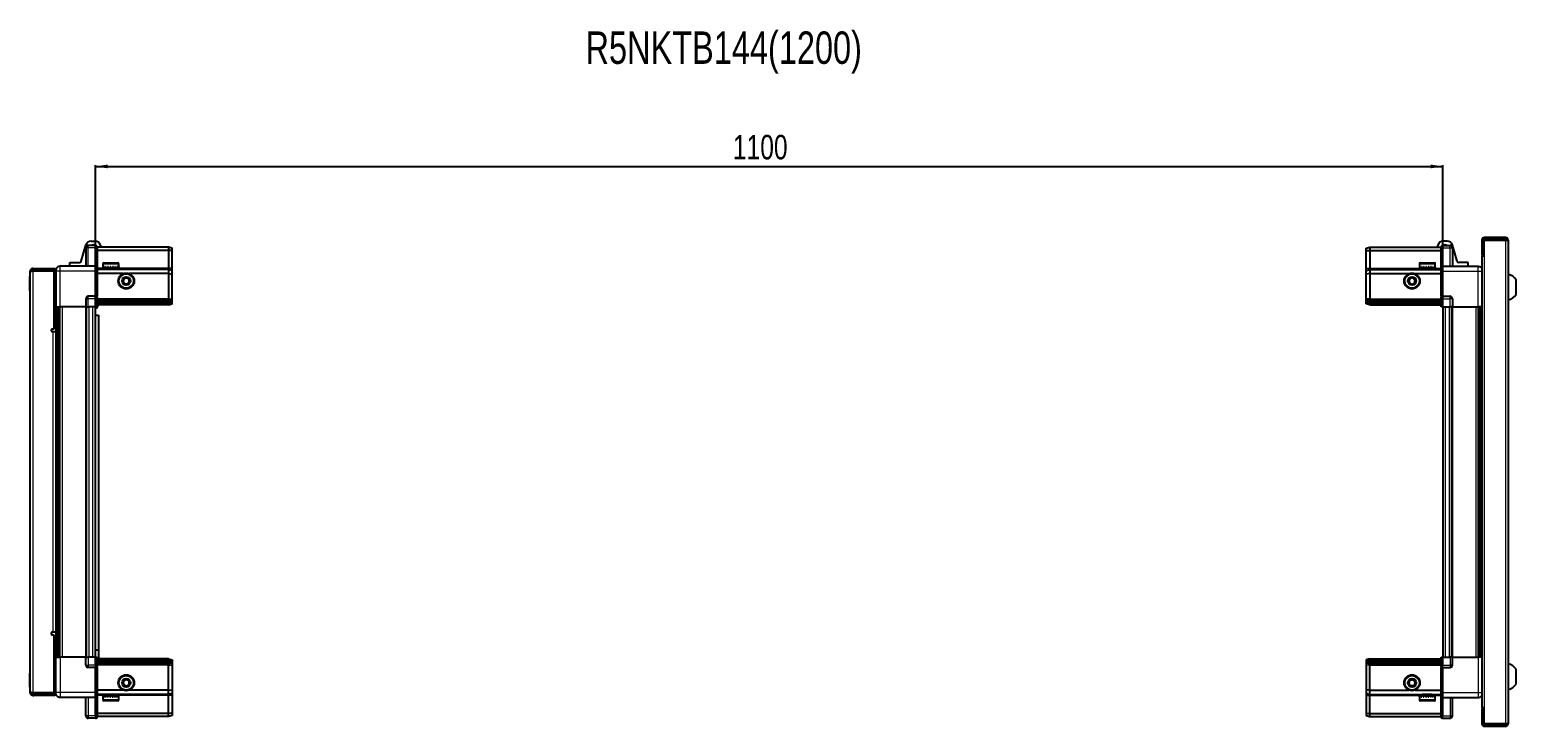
# Model space of a CAD drawing. Header units: millimetres. Extents: x 1214 to 5794, y -275 to 1832.
# Drawn here: x 3003 to 4216, y 1264 to 1832 of the extents above; entities that cross this region are included whole.
import ezdxf

# ---------------------------------------------------------------- set-up
doc = ezdxf.new("R2010")
doc.units = ezdxf.units.MM
doc.layers.add('FORMAT', color=7, linetype='Continuous')
doc.styles.add('SLDTEXTSTYLE0', font='TXT', dxfattribs={"width": 0.75})
doc.dimstyles.new('SLDDIMSTYLE0', dxfattribs={"dimtxt": 20, "dimasz": 10, "dimexe": 0, "dimexo": 0.0625, "dimgap": 5, "dimtad": 2, "dimdec": 1, "dimrnd": 1e-09, "dimzin": 12, "dimdsep": 46, "dimtxsty": 'SLDTEXTSTYLE0', "dimsah": 1, "dimcen": 0.09, "dimadec": 0, "dimazin": 3, "dimtfac": 1, "dimtofl": 0, "dimtmove": 0, "dimatfit": 3, "dimfxl": 0, "dimfrac": 2, "dimtolj": 1, "dimtzin": 12, "dimarcsym": 0})

# ---------------------------------------------------------------- blocks, each defined once
blk = doc.blocks.new('_D_5')
at = {"layer": 'FORMAT'}
for p, q in [((3056.5, 1606.3), (3056.5, 1721.8)), ((3056.5, 1720.8), (4156.5, 1720.8)), ((4156.5, 1606.3), (4156.5, 1721.8))]:
    blk.add_line(p, q, dxfattribs=at)
for points in [[(3056.5, 1720.8), (3066.5, 1719.3), (3066.5, 1722.4)], [(4156.5, 1720.8), (4146.5, 1722.4), (4146.5, 1719.3)]]:
    blk.add_solid(points, dxfattribs=at)
at = {"layer": 'FORMAT', "insert": (3576.9, 1746.6), "char_height": 20, "attachment_point": 1, "style": 'SLDTEXTSTYLE0'}
blk.add_mtext('1100', dxfattribs=at)

msp = doc.modelspace()

# ---------------------------------------------------------------- linework, layer by layer
at = {"color": 7, "linetype": 'Continuous', "lineweight": 25}
for p, q in [((4207.71, 1662.83), (4190.41, 1662.83)), ((4207.71, 1661.33), (4207.71, 1662.83)), ((3044.83, 1643.42), (3048.6, 1656.57)), ((3048.61, 1654.33), (3048.61, 1639.33)), ((3056.61, 1656.33), (3050.61, 1656.33)), ((3052.93, 1659.83), (3056.15, 1659.83)), ((3056.61, 1656.33), (3056.95, 1656.33)), ((3056.61, 1656.33), (3056.61, 1654.33)), ((3056.61, 1639.53), (3056.61, 1654.33)), ((3056.61, 1639.53), (3056.61, 1654.33)), ((3057.81, 1655.83), (3056.95, 1656.33)), ((3057.81, 1654.33), (3057.81, 1655.83)), ((3116.11, 1654.83), (3057.81, 1654.83)), ((3057.81, 1654.33), (3057.81, 1639.53)), ((3116.11, 1652.33), (3057.81, 1652.33)), ((3060.48, 1656.57), (3060.98, 1654.83)), ((3116.11, 1654.83), (3116.11, 1652.33)), ((3119.11, 1654.03), (3116.11, 1654.83)), ((3116.11, 1652.33), (3116.11, 1637.83)), ((3119.11, 1652.17), (3116.11, 1652.33)), ((3119.11, 1652.17), (3119.11, 1654.03)), ((3119.11, 1637.83), (3119.11, 1652.17)), ((4093.81, 1654.03), (4096.81, 1654.83)), ((4093.81, 1652.17), (4093.81, 1654.03)), ((4093.81, 1652.17), (4096.81, 1652.33)), ((4093.81, 1637.83), (4093.81, 1652.17)), ((4096.81, 1654.83), (4096.81, 1652.33)), ((4096.81, 1654.83), (4155.11, 1654.83)), ((4096.81, 1652.33), (4096.81, 1637.83)), ((4096.81, 1652.33), (4155.11, 1652.33)), ((4152.44, 1656.57), (4151.95, 1654.83)), ((4155.98, 1656.33), (4155.11, 1655.83)), ((4155.11, 1655.83), (4155.11, 1654.33)), ((4155.11, 1639.53), (4155.11, 1654.33)), ((4156.31, 1656.33), (4155.98, 1656.33)), ((4156.31, 1654.33), (4156.31, 1656.33)), ((4156.31, 1656.33), (4162.31, 1656.33)), ((4156.31, 1654.33), (4156.31, 1639.53)), ((4160, 1659.83), (4156.77, 1659.83)), ((4164.31, 1654.33), (4164.31, 1639.33)), ((4168.09, 1643.42), (4164.32, 1656.57)), ((4188.31, 1660.73), (4188.31, 1648.33)), ((4189.81, 1660.73), (4189.81, 1648.33)), ((4190.31, 1647.83), (4190.31, 1660.73)), ((4190.31, 1660.73), (4207.71, 1660.73)), ((4207.71, 1661.33), (4190.41, 1661.33)), ((4207.71, 1660.73), (4209.81, 1660.73)), ((4209.81, 1660.73), (4209.81, 1265.93)), ((3056.61, 1639.33), (3027.61, 1639.33)), ((3035.66, 1639.33), (3035.66, 1642.33)), ((3035.66, 1642.33), (3043.39, 1642.33)), ((3056.61, 1639.33), (3056.61, 1639.53)), ((3056.61, 1639.33), (3057.81, 1639.33)), ((3056.61, 1635.33), (3056.61, 1639.33)), ((3057.81, 1639.53), (3057.81, 1639.33)), ((3057.81, 1639.33), (3057.81, 1635.33)), ((3062.61, 1641.23), (3062.61, 1638.83)), ((3062.61, 1638.83), (3062.61, 1638.33)), ((3062.94, 1638.83), (3062.75, 1638.83)), ((3062.75, 1638.83), (3062.75, 1638.33)), ((3062.94, 1638.83), (3062.94, 1638.33)), ((3063.41, 1642.03), (3070.58, 1642.03)), ((3063.86, 1638.83), (3063.46, 1638.83)), ((3063.46, 1638.83), (3063.46, 1638.33)), ((3063.86, 1638.83), (3063.86, 1638.33)), ((3065.31, 1638.83), (3064.73, 1638.83)), ((3064.73, 1638.83), (3064.73, 1638.33)), ((3065.31, 1638.83), (3065.31, 1638.33)), ((3067.12, 1638.83), (3066.43, 1638.83)), ((3066.43, 1638.83), (3066.43, 1638.33)), ((3067.12, 1638.83), (3067.12, 1638.33)), ((3069.13, 1638.83), (3068.39, 1638.83)), ((3068.39, 1638.83), (3068.39, 1638.33)), ((3068.63, 1638.83), (3068.63, 1638.33)), ((3069.12, 1638.83), (3069.12, 1638.33)), ((3069.13, 1638.83), (3069.13, 1638.33)), ((3071.14, 1638.83), (3070.43, 1638.83)), ((3070.43, 1638.83), (3070.43, 1638.33)), ((3070.48, 1638.83), (3070.48, 1638.33)), ((3070.58, 1642.03), (3074.81, 1642.03)), ((3071.14, 1638.83), (3071.14, 1638.33)), ((3072.95, 1638.83), (3072.33, 1638.83)), ((3072.33, 1638.83), (3072.33, 1638.33)), ((3072.95, 1638.83), (3072.95, 1638.33)), ((3074.38, 1638.83), (3073.92, 1638.83)), ((3073.92, 1638.83), (3073.92, 1638.33)), ((3074.38, 1638.83), (3074.38, 1638.33)), ((3075.3, 1638.83), (3075.03, 1638.83)), ((3075.03, 1638.83), (3075.03, 1638.33)), ((3075.3, 1638.83), (3075.3, 1638.33)), ((3075.61, 1638.83), (3075.57, 1638.83)), ((3075.57, 1638.83), (3075.57, 1638.33)), ((3075.61, 1638.83), (3075.61, 1641.23)), ((3075.61, 1638.83), (3075.61, 1638.33)), ((4137.31, 1641.23), (4137.31, 1638.33)), ((4137.47, 1638.83), (4137.35, 1638.83)), ((4137.35, 1638.83), (4137.35, 1638.33)), ((4137.47, 1638.83), (4137.47, 1638.33)), ((4138.22, 1638.83), (4137.88, 1638.83)), ((4137.88, 1638.83), (4137.88, 1638.33)), ((4138.11, 1642.03), (4149.51, 1642.03)), ((4138.22, 1638.83), (4138.22, 1638.33)), ((4139.52, 1638.83), (4138.99, 1638.83)), ((4138.99, 1638.83), (4138.99, 1638.33)), ((4139.52, 1638.83), (4139.52, 1638.33)), ((4141.23, 1638.83), (4140.57, 1638.83)), ((4140.57, 1638.83), (4140.57, 1638.33)), ((4141.23, 1638.83), (4141.23, 1638.33)), ((4143.2, 1638.83), (4142.47, 1638.83)), ((4142.47, 1638.83), (4142.47, 1638.33)), ((4142.91, 1638.83), (4142.91, 1638.33)), ((4143.2, 1638.83), (4143.2, 1638.33)), ((4145.23, 1638.83), (4144.5, 1638.83)), ((4144.5, 1638.83), (4144.5, 1638.33)), ((4144.77, 1638.83), (4144.77, 1638.33)), ((4145.23, 1638.83), (4145.23, 1638.33)), ((4147.12, 1638.83), (4146.47, 1638.83)), ((4146.47, 1638.83), (4146.47, 1638.33)), ((4147.12, 1638.83), (4147.12, 1638.33)), ((4148.69, 1638.83), (4148.17, 1638.83)), ((4148.17, 1638.83), (4148.17, 1638.33)), ((4148.69, 1638.83), (4148.69, 1638.33)), ((4149.78, 1638.83), (4149.45, 1638.83)), ((4149.45, 1638.83), (4149.45, 1638.33)), ((4149.78, 1638.83), (4149.78, 1638.33)), ((4150.28, 1638.83), (4150.17, 1638.83)), ((4150.17, 1638.83), (4150.17, 1638.33)), ((4150.28, 1638.83), (4150.28, 1638.33)), ((4150.31, 1638.33), (4150.31, 1641.23)), ((4155.11, 1639.33), (4155.11, 1639.53)), ((4156.31, 1639.33), (4155.11, 1639.33)), ((4155.11, 1635.33), (4155.11, 1639.33)), ((4156.31, 1639.53), (4156.31, 1639.33)), ((4156.31, 1639.33), (4156.31, 1635.33)), ((4156.31, 1639.33), (4185.31, 1639.33)), ((4177.26, 1642.33), (4169.53, 1642.33)), ((4177.26, 1639.33), (4177.26, 1642.33)), ((4188.21, 1647.83), (4188.21, 1278.83)), ((4188.21, 1647.83), (4190.31, 1647.83)), ((4188.31, 1648.33), (4189.81, 1648.33)), ((3003.11, 1630.96), (3002.81, 1630.96)), ((3002.81, 1619.39), (3002.81, 1630.96)), ((3004.61, 1635.48), (3003.11, 1635.48)), ((3003.11, 1634.98), (3003.11, 1635.48)), ((3003.11, 1291.68), (3003.11, 1634.98)), ((3005.21, 1636.08), (3005.21, 1637.58)), ((3005.21, 1637.58), (3006.11, 1637.58)), ((3005.21, 1636.08), (3006.11, 1636.08)), ((3005.21, 1635.58), (3022.61, 1635.58)), ((3006.11, 1636.08), (3006.11, 1637.58)), ((3006.11, 1637.58), (3022.61, 1637.58)), ((3006.11, 1636.08), (3022.61, 1636.08)), ((3022.61, 1636.08), (3022.61, 1637.58)), ((3024.11, 1635.58), (3022.61, 1635.58)), ((3022.61, 1635.58), (3022.61, 1588.08)), ((3024.11, 1635.33), (3024.11, 1606.33)), ((3056.61, 1615.03), (3056.61, 1635.33)), ((3116.11, 1636.83), (3057.81, 1636.83)), ((3057.81, 1635.33), (3057.81, 1615.03)), ((3079.11, 1633.33), (3057.81, 1633.33)), ((3062.61, 1638.33), (3062.75, 1638.33)), ((3062.75, 1638.33), (3062.94, 1638.33)), ((3062.94, 1638.33), (3063.46, 1638.33)), ((3063.46, 1638.33), (3063.86, 1638.33)), ((3063.86, 1638.33), (3064.73, 1638.33)), ((3064.71, 1638.33), (3064.71, 1638.23)), ((3064.71, 1638.23), (3073.51, 1638.23)), ((3064.73, 1638.33), (3065.31, 1638.33)), ((3065.11, 1637.83), (3065.8, 1637.35)), ((3065.11, 1637.83), (3070.14, 1637.83)), ((3065.8, 1637.35), (3065.11, 1636.86)), ((3065.11, 1636.86), (3065.11, 1636.83)), ((3065.11, 1636.86), (3070.14, 1636.86)), ((3065.31, 1638.33), (3066.43, 1638.33)), ((3065.8, 1637.35), (3069.96, 1637.35)), ((3066.43, 1638.33), (3067.12, 1638.33)), ((3067.12, 1638.33), (3068.39, 1638.33)), ((3068.39, 1638.33), (3068.63, 1638.33)), ((3069.12, 1638.33), (3069.13, 1638.33)), ((3069.13, 1638.33), (3070.43, 1638.33)), ((3069.96, 1637.35), (3072.42, 1637.35)), ((3070.14, 1637.83), (3073.11, 1637.83)), ((3070.14, 1636.86), (3073.11, 1636.86)), ((3070.48, 1638.33), (3071.14, 1638.33)), ((3071.14, 1638.33), (3072.33, 1638.33)), ((3072.33, 1638.33), (3072.95, 1638.33)), ((3072.42, 1637.35), (3073.11, 1637.83)), ((3073.11, 1636.86), (3072.42, 1637.35)), ((3072.95, 1638.33), (3073.92, 1638.33)), ((3073.11, 1636.83), (3073.11, 1636.86)), ((3073.51, 1638.23), (3073.51, 1638.33)), ((3073.92, 1638.33), (3074.38, 1638.33)), ((3074.38, 1638.33), (3075.03, 1638.33)), ((3075.03, 1638.33), (3075.3, 1638.33)), ((3075.3, 1638.33), (3075.57, 1638.33)), ((3075.57, 1638.33), (3075.61, 1638.33)), ((3116.11, 1633.33), (3084.11, 1633.33)), ((3116.11, 1637.83), (3116.11, 1636.83)), ((3116.11, 1636.83), (3116.11, 1633.33)), ((3119.11, 1636.03), (3116.11, 1636.83)), ((3116.11, 1633.33), (3116.11, 1612.83)), ((3116.11, 1633.33), (3119.11, 1633)), ((3119.11, 1636.03), (3119.11, 1637.83)), ((3119.11, 1633), (3119.11, 1636.03)), ((3119.11, 1612.83), (3119.11, 1633)), ((4093.81, 1636.03), (4093.81, 1637.83)), ((4093.81, 1636.03), (4096.81, 1636.83)), ((4093.81, 1633), (4093.81, 1636.03)), ((4096.81, 1633.33), (4093.81, 1633)), ((4093.81, 1612.83), (4093.81, 1633)), ((4096.81, 1637.83), (4096.81, 1636.83)), ((4096.81, 1636.83), (4096.81, 1633.33)), ((4096.81, 1636.83), (4155.11, 1636.83)), ((4096.81, 1633.33), (4096.81, 1612.83)), ((4096.81, 1633.33), (4128.81, 1633.33)), ((4133.81, 1633.33), (4155.11, 1633.33)), ((4137.31, 1638.33), (4137.35, 1638.33)), ((4137.35, 1638.33), (4137.47, 1638.33)), ((4137.47, 1638.33), (4137.88, 1638.33)), ((4137.88, 1638.33), (4138.22, 1638.33)), ((4138.22, 1638.33), (4138.99, 1638.33)), ((4138.99, 1638.33), (4139.52, 1638.33)), ((4139.41, 1638.33), (4139.41, 1638.23)), ((4139.41, 1638.23), (4148.21, 1638.23)), ((4139.52, 1638.33), (4140.57, 1638.33)), ((4139.81, 1637.83), (4140.5, 1637.35)), ((4139.81, 1637.83), (4147.81, 1637.83)), ((4140.5, 1637.35), (4139.81, 1636.86)), ((4139.81, 1636.86), (4139.81, 1636.83)), ((4139.81, 1636.86), (4147.81, 1636.86)), ((4140.5, 1637.35), (4147.12, 1637.35)), ((4140.57, 1638.33), (4141.23, 1638.33)), ((4141.23, 1638.33), (4142.47, 1638.33)), ((4142.47, 1638.33), (4142.91, 1638.33)), ((4143.2, 1638.33), (4144.5, 1638.33)), ((4144.77, 1638.33), (4145.23, 1638.33)), ((4145.23, 1638.33), (4146.47, 1638.33)), ((4146.47, 1638.33), (4147.12, 1638.33)), ((4147.12, 1638.33), (4148.17, 1638.33)), ((4147.12, 1637.35), (4147.81, 1637.83)), ((4147.81, 1636.86), (4147.12, 1637.35)), ((4147.81, 1636.83), (4147.81, 1636.86)), ((4148.17, 1638.33), (4148.69, 1638.33)), ((4148.21, 1638.23), (4148.21, 1638.33)), ((4148.69, 1638.33), (4149.45, 1638.33)), ((4149.45, 1638.33), (4149.78, 1638.33)), ((4149.78, 1638.33), (4150.17, 1638.33)), ((4150.17, 1638.33), (4150.28, 1638.33)), ((4150.28, 1638.33), (4150.31, 1638.33)), ((4155.11, 1615.03), (4155.11, 1635.33)), ((4156.31, 1635.33), (4156.31, 1615.03)), ((4216.41, 1616.33), (4216.41, 1628.33)), ((3002.81, 1619.39), (3003.11, 1619.39)), ((3056.61, 1614.83), (3050.61, 1614.83)), ((3056.61, 1614.83), (3056.61, 1615.03)), ((3056.61, 1614.83), (3056.61, 1612.83)), ((3056.61, 1614.83), (3057.81, 1614.83)), ((3057.81, 1615.03), (3057.81, 1614.83)), ((3057.81, 1614.15), (3057.81, 1614.83)), ((3057.81, 1614.15), (3057.81, 1606.33)), ((4155.11, 1614.83), (4155.11, 1615.03)), ((4156.31, 1614.83), (4155.11, 1614.83)), ((4155.11, 1614.83), (4155.11, 1614.15)), ((4155.11, 1606.33), (4155.11, 1614.15)), ((4156.31, 1615.03), (4156.31, 1614.83)), ((4156.31, 1612.83), (4156.31, 1614.83)), ((4156.31, 1612.83), (4156.31, 1614.83)), ((4156.31, 1614.83), (4162.31, 1614.83)), ((3022.61, 1609.08), (3024.11, 1609.08)), ((3024.11, 1606.33), (3022.61, 1606.33)), ((3024.76, 1320.33), (3024.76, 1606.33)), ((3026.55, 1606.33), (3026.55, 1320.33)), ((3026.59, 1606.33), (3026.59, 1320.33)), ((3048.61, 1606.33), (3027.61, 1606.33)), ((3048.61, 1612.83), (3048.61, 1606.33)), ((3048.61, 1606.33), (3050.61, 1606.33)), ((3049.26, 1320.33), (3049.26, 1606.33)), ((3056.61, 1606.33), (3050.61, 1606.33)), ((3056.46, 1320.33), (3056.46, 1606.33)), ((3056.61, 1606.33), (3056.61, 1612.83)), ((3056.61, 1606.33), (3056.61, 1612.83)), ((3056.61, 1606.33), (3056.95, 1606.33)), ((3056.61, 1606.33), (3056.61, 1606.33)), ((3056.95, 1606.33), (3056.95, 1612.83)), ((3057.81, 1606.33), (3056.95, 1606.33)), ((3056.95, 1606.33), (3056.95, 1606.33)), ((3116.11, 1611.83), (3057.81, 1611.83)), ((3116.11, 1610.83), (3057.81, 1610.83)), ((3116.11, 1609.33), (3057.81, 1609.33)), ((3116.11, 1607.83), (3057.81, 1607.83)), ((3116.11, 1612.83), (3116.11, 1611.83)), ((3116.11, 1611.83), (3116.11, 1610.83)), ((3116.11, 1611.83), (3119.11, 1611.03)), ((3116.11, 1610.83), (3116.11, 1609.33)), ((3116.11, 1610.83), (3119.11, 1610.29)), ((3116.11, 1609.33), (3119.11, 1609.78)), ((3116.11, 1609.33), (3116.11, 1607.83)), ((3116.11, 1607.83), (3119.11, 1608.63)), ((3119.11, 1611.03), (3119.11, 1612.83)), ((3119.11, 1610.29), (3119.11, 1611.03)), ((3119.11, 1609.78), (3119.11, 1610.29)), ((3119.11, 1608.63), (3119.11, 1609.78)), ((4093.81, 1611.03), (4093.81, 1612.83)), ((4096.81, 1611.83), (4093.81, 1611.03)), ((4093.81, 1610.29), (4093.81, 1611.03)), ((4096.81, 1610.83), (4093.81, 1610.29)), ((4093.81, 1609.78), (4093.81, 1610.29)), ((4096.81, 1609.33), (4093.81, 1609.78)), ((4093.81, 1608.63), (4093.81, 1609.78)), ((4096.81, 1607.83), (4093.81, 1608.63)), ((4096.81, 1612.83), (4096.81, 1611.83)), ((4096.81, 1611.83), (4096.81, 1610.83)), ((4096.81, 1611.83), (4155.11, 1611.83)), ((4096.81, 1610.83), (4096.81, 1609.33)), ((4096.81, 1610.83), (4155.11, 1610.83)), ((4096.81, 1609.33), (4155.11, 1609.33)), ((4096.81, 1609.33), (4096.81, 1607.83)), ((4096.81, 1607.83), (4155.11, 1607.83)), ((4155.98, 1606.33), (4155.11, 1606.33)), ((4155.98, 1612.83), (4155.98, 1606.33)), ((4156.31, 1606.33), (4155.98, 1606.33)), ((4156.31, 1612.83), (4156.31, 1606.33)), ((4156.31, 1606.33), (4162.31, 1606.33)), ((4156.46, 1606.33), (4156.46, 1320.33)), ((4164.31, 1606.33), (4162.31, 1606.33)), ((4163.66, 1606.33), (4163.66, 1320.33)), ((4164.31, 1612.83), (4164.31, 1606.33)), ((4164.31, 1606.33), (4185.31, 1606.33)), ((4186.33, 1320.33), (4186.33, 1606.33)), ((4186.37, 1320.33), (4186.37, 1606.33)), ((4188.16, 1606.33), (4188.16, 1320.33)), ((3056.46, 1599.33), (3058.96, 1599.33)), ((3058.96, 1599.33), (3058.96, 1325.83)), ((3022.61, 1588.08), (3021.26, 1588.08)), ((3021.26, 1586.08), (3022.01, 1586.08)), ((3022.01, 1586.08), (3024.11, 1586.08)), ((3024.11, 1586.08), (3024.11, 1340.58)), ((3022.01, 1340.58), (3021.26, 1340.58)), ((3021.26, 1338.58), (3022.61, 1338.58)), ((3024.11, 1340.58), (3022.01, 1340.58)), ((3022.61, 1338.58), (3022.61, 1291.08)), ((3058.96, 1325.83), (3056.46, 1325.83)), ((3058.96, 1325.83), (3058.96, 1318.83)), ((3024.11, 1320.33), (3022.61, 1320.33)), ((3024.11, 1317.58), (3022.61, 1317.58)), ((3024.11, 1291.33), (3024.11, 1320.33)), ((3048.61, 1320.33), (3027.61, 1320.33)), ((3048.61, 1313.83), (3048.61, 1320.33)), ((3048.61, 1320.33), (3050.61, 1320.33)), ((3056.61, 1320.33), (3050.61, 1320.33)), ((3056.61, 1311.83), (3050.61, 1311.83)), ((3056.61, 1313.83), (3056.61, 1320.33)), ((3056.61, 1320.33), (3056.95, 1320.33)), ((3056.61, 1313.83), (3056.61, 1311.83)), ((3056.61, 1313.83), (3056.61, 1311.83)), ((3056.61, 1311.83), (3057.81, 1311.83)), ((3056.61, 1311.63), (3056.61, 1311.83)), ((3056.61, 1291.33), (3056.61, 1311.63)), ((3056.95, 1313.83), (3056.95, 1320.33)), ((3056.95, 1320.33), (3057.81, 1320.33)), ((3057.81, 1320.33), (3057.81, 1312.51)), ((3116.11, 1318.83), (3057.81, 1318.83)), ((3116.11, 1317.33), (3057.81, 1317.33)), ((3116.11, 1315.83), (3057.81, 1315.83)), ((3116.11, 1314.83), (3057.81, 1314.83)), ((3057.81, 1311.83), (3057.81, 1312.51)), ((3057.81, 1311.83), (3057.81, 1311.63)), ((3057.81, 1311.63), (3057.81, 1291.33)), ((3116.11, 1317.33), (3116.11, 1318.83)), ((3116.11, 1318.83), (3119.11, 1318.03)), ((3116.11, 1315.83), (3116.11, 1317.33)), ((3116.11, 1317.33), (3119.11, 1316.87)), ((3116.11, 1315.83), (3119.11, 1316.37)), ((3116.11, 1314.83), (3116.11, 1315.83)), ((3116.11, 1314.83), (3119.11, 1315.63)), ((3116.11, 1313.83), (3116.11, 1314.83)), ((3116.11, 1293.33), (3116.11, 1313.83)), ((3119.11, 1318.03), (3119.11, 1316.87)), ((3119.11, 1316.87), (3119.11, 1316.37)), ((3119.11, 1316.37), (3119.11, 1315.63)), ((3119.11, 1315.63), (3119.11, 1313.83)), ((3119.11, 1313.83), (3119.11, 1293.66)), ((4096.81, 1318.83), (4093.81, 1318.03)), ((4093.81, 1318.03), (4093.81, 1316.87)), ((4096.81, 1317.33), (4093.81, 1316.87)), ((4093.81, 1316.87), (4093.81, 1316.37)), ((4096.81, 1315.83), (4093.81, 1316.37)), ((4093.81, 1316.37), (4093.81, 1315.63)), ((4096.81, 1314.83), (4093.81, 1315.63)), ((4093.81, 1315.63), (4093.81, 1313.83)), ((4093.81, 1313.83), (4093.81, 1293.66)), ((4096.81, 1317.33), (4096.81, 1318.83)), ((4096.81, 1318.83), (4155.11, 1318.83)), ((4096.81, 1317.33), (4155.11, 1317.33)), ((4096.81, 1315.83), (4096.81, 1317.33)), ((4096.81, 1315.83), (4155.11, 1315.83)), ((4096.81, 1314.83), (4096.81, 1315.83)), ((4096.81, 1314.83), (4155.11, 1314.83)), ((4096.81, 1313.83), (4096.81, 1314.83)), ((4096.81, 1293.33), (4096.81, 1313.83)), ((4155.11, 1312.51), (4155.11, 1320.33)), ((4155.11, 1320.33), (4155.98, 1320.33)), ((4155.11, 1312.51), (4155.11, 1311.83)), ((4156.31, 1311.83), (4155.11, 1311.83)), ((4155.11, 1311.63), (4155.11, 1311.83)), ((4155.11, 1291.33), (4155.11, 1311.63)), ((4155.98, 1320.33), (4155.98, 1320.33)), ((4155.98, 1320.33), (4155.98, 1313.83)), ((4156.31, 1320.33), (4155.98, 1320.33)), ((4156.31, 1320.33), (4156.31, 1313.83)), ((4156.31, 1320.33), (4156.31, 1320.33)), ((4156.31, 1320.33), (4162.31, 1320.33)), ((4156.31, 1320.33), (4156.31, 1313.83)), ((4156.31, 1311.83), (4156.31, 1313.83)), ((4156.31, 1311.83), (4156.31, 1311.63)), ((4156.31, 1311.83), (4162.31, 1311.83)), ((4156.31, 1311.63), (4156.31, 1291.33)), ((4164.31, 1320.33), (4162.31, 1320.33)), ((4164.31, 1313.83), (4164.31, 1320.33)), ((4164.31, 1320.33), (4185.31, 1320.33)), ((3003.11, 1307.26), (3002.81, 1307.26)), ((3002.81, 1297.59), (3002.81, 1307.26)), ((4216.41, 1298.33), (4216.41, 1310.33)), ((3002.81, 1295.69), (3002.81, 1297.59)), ((3002.81, 1295.69), (3003.11, 1295.69)), ((3003.11, 1291.18), (3003.11, 1291.68)), ((3004.61, 1291.18), (3003.11, 1291.18)), ((3022.61, 1291.08), (3005.21, 1291.08)), ((3005.21, 1290.58), (3005.21, 1289.08)), ((3005.21, 1290.58), (3006.11, 1290.58)), ((3005.21, 1289.08), (3006.11, 1289.08)), ((3006.11, 1290.58), (3006.11, 1289.08)), ((3022.61, 1290.58), (3006.11, 1290.58)), ((3022.61, 1289.08), (3006.11, 1289.08)), ((3022.61, 1291.08), (3024.11, 1291.08)), ((3022.61, 1290.58), (3022.61, 1289.08)), ((3056.61, 1287.33), (3027.61, 1287.33)), ((3048.61, 1272.33), (3048.61, 1287.33)), ((3056.61, 1287.33), (3056.61, 1291.33)), ((3056.61, 1287.33), (3057.81, 1287.33)), ((3056.61, 1287.13), (3056.61, 1287.33)), ((3056.61, 1272.33), (3056.61, 1287.13)), ((3079.11, 1293.33), (3057.81, 1293.33)), ((3057.81, 1291.33), (3057.81, 1287.33)), ((3116.11, 1289.83), (3057.81, 1289.83)), ((3057.81, 1287.33), (3057.81, 1287.13)), ((3057.81, 1287.13), (3057.81, 1272.33)), ((3062.61, 1288.33), (3062.61, 1285.43)), ((3062.71, 1288.33), (3062.61, 1288.33)), ((3062.71, 1287.83), (3062.71, 1288.33)), ((3062.87, 1288.33), (3062.71, 1288.33)), ((3062.71, 1287.83), (3062.87, 1287.83)), ((3062.87, 1287.83), (3062.87, 1288.33)), ((3063.36, 1288.33), (3062.87, 1288.33)), ((3063.36, 1287.83), (3063.36, 1288.33)), ((3063.75, 1288.33), (3063.36, 1288.33)), ((3063.36, 1287.83), (3063.75, 1287.83)), ((3063.75, 1287.83), (3063.75, 1288.33)), ((3064.58, 1288.33), (3063.75, 1288.33)), ((3064.58, 1287.83), (3064.58, 1288.33)), ((3065.14, 1288.33), (3064.58, 1288.33)), ((3064.58, 1287.83), (3065.14, 1287.83)), ((3064.71, 1288.43), (3064.71, 1288.33)), ((3070.11, 1288.43), (3064.71, 1288.43)), ((3065.11, 1289.83), (3065.11, 1289.8)), ((3065.11, 1289.8), (3065.8, 1289.31)), ((3065.22, 1289.8), (3065.11, 1289.8)), ((3065.8, 1289.31), (3065.11, 1288.83)), ((3065.22, 1288.83), (3065.11, 1288.83)), ((3065.14, 1287.83), (3065.14, 1288.33)), ((3066.25, 1288.33), (3065.14, 1288.33)), ((3073.11, 1289.8), (3065.22, 1289.8)), ((3073.11, 1288.83), (3065.22, 1288.83)), ((3065.89, 1289.31), (3065.8, 1289.31)), ((3072.42, 1289.31), (3065.89, 1289.31)), ((3066.25, 1287.83), (3066.25, 1288.33)), ((3066.93, 1288.33), (3066.25, 1288.33)), ((3066.25, 1287.83), (3066.93, 1287.83)), ((3066.93, 1287.83), (3066.93, 1288.33)), ((3068.19, 1288.33), (3066.93, 1288.33)), ((3068.19, 1287.83), (3068.19, 1288.33)), ((3068.49, 1288.33), (3068.19, 1288.33)), ((3068.19, 1287.83), (3068.93, 1287.83)), ((3068.49, 1287.83), (3068.49, 1288.33)), ((3068.93, 1287.83), (3068.93, 1288.33)), ((3070.22, 1288.33), (3068.93, 1288.33)), ((3073.51, 1288.43), (3070.11, 1288.43)), ((3070.22, 1287.83), (3070.22, 1288.33)), ((3070.22, 1287.83), (3070.94, 1287.83)), ((3070.35, 1287.83), (3070.35, 1288.33)), ((3070.94, 1288.33), (3070.35, 1288.33)), ((3070.94, 1287.83), (3070.94, 1288.33)), ((3072.15, 1288.33), (3070.94, 1288.33)), ((3072.15, 1287.83), (3072.15, 1288.33)), ((3072.78, 1288.33), (3072.15, 1288.33)), ((3072.15, 1287.83), (3072.78, 1287.83)), ((3072.42, 1289.31), (3073.11, 1289.8)), ((3073.11, 1288.83), (3072.42, 1289.31)), ((3072.78, 1287.83), (3072.78, 1288.33)), ((3073.78, 1288.33), (3072.78, 1288.33)), ((3073.11, 1289.8), (3073.11, 1289.83)), ((3073.51, 1288.33), (3073.51, 1288.43)), ((3073.78, 1287.83), (3073.78, 1288.33)), ((3074.26, 1288.33), (3073.78, 1288.33)), ((3073.78, 1287.83), (3074.26, 1287.83)), ((3074.26, 1287.83), (3074.26, 1288.33)), ((3074.95, 1288.33), (3074.26, 1288.33)), ((3074.95, 1287.83), (3074.95, 1288.33)), ((3075.23, 1288.33), (3074.95, 1288.33)), ((3074.95, 1287.83), (3075.23, 1287.83)), ((3075.23, 1287.83), (3075.23, 1288.33)), ((3075.55, 1288.33), (3075.23, 1288.33)), ((3075.55, 1287.83), (3075.55, 1288.33)), ((3075.61, 1288.33), (3075.55, 1288.33)), ((3075.55, 1287.83), (3075.61, 1287.83)), ((3075.61, 1285.43), (3075.61, 1288.33)), ((3075.61, 1287.83), (3075.61, 1288.33)), ((3075.61, 1288.33), (3075.61, 1288.33)), ((3116.11, 1293.33), (3084.11, 1293.33)), ((3116.11, 1293.33), (3119.11, 1293.66)), ((3116.11, 1289.83), (3116.11, 1293.33)), ((3119.11, 1290.63), (3116.11, 1289.83)), ((3116.11, 1288.83), (3116.11, 1289.83)), ((3116.11, 1274.33), (3116.11, 1288.83)), ((3119.11, 1293.66), (3119.11, 1290.63)), ((3119.11, 1290.63), (3119.11, 1288.83)), ((3119.11, 1288.83), (3119.11, 1274.48)), ((4096.81, 1293.33), (4093.81, 1293.66)), ((4093.81, 1293.66), (4093.81, 1290.63)), ((4093.81, 1290.63), (4096.81, 1289.83)), ((4093.81, 1290.63), (4093.81, 1288.83)), ((4093.81, 1288.83), (4093.81, 1274.48)), ((4096.81, 1293.33), (4128.81, 1293.33)), ((4096.81, 1289.83), (4096.81, 1293.33)), ((4096.81, 1289.83), (4155.11, 1289.83)), ((4096.81, 1288.83), (4096.81, 1289.83)), ((4096.81, 1274.33), (4096.81, 1288.83)), ((4133.81, 1293.33), (4155.11, 1293.33)), ((4137.31, 1288.33), (4137.31, 1285.43)), ((4137.33, 1288.33), (4137.31, 1288.33)), ((4137.33, 1287.83), (4137.33, 1288.33)), ((4137.43, 1288.33), (4137.33, 1288.33)), ((4137.33, 1287.83), (4137.43, 1287.83)), ((4137.43, 1287.83), (4137.43, 1288.33)), ((4137.8, 1288.33), (4137.43, 1288.33)), ((4137.8, 1287.83), (4137.8, 1288.33)), ((4138.12, 1288.33), (4137.8, 1288.33)), ((4137.8, 1287.83), (4138.12, 1287.83)), ((4138.12, 1287.83), (4138.12, 1288.33)), ((4138.86, 1288.33), (4138.12, 1288.33)), ((4138.86, 1287.83), (4138.86, 1288.33)), ((4139.37, 1288.33), (4138.86, 1288.33)), ((4138.86, 1287.83), (4139.37, 1287.83)), ((4139.37, 1287.83), (4139.37, 1288.33)), ((4140.4, 1288.33), (4139.37, 1288.33)), ((4139.41, 1288.43), (4139.41, 1288.33)), ((4148.21, 1288.43), (4139.41, 1288.43)), ((4139.81, 1289.83), (4139.81, 1289.8)), ((4139.81, 1289.8), (4140.5, 1289.31)), ((4147.81, 1289.8), (4139.81, 1289.8)), ((4140.5, 1289.31), (4139.81, 1288.83)), ((4147.81, 1288.83), (4139.81, 1288.83)), ((4140.4, 1287.83), (4140.4, 1288.33)), ((4141.05, 1288.33), (4140.4, 1288.33)), ((4140.4, 1287.83), (4141.05, 1287.83)), ((4147.12, 1289.31), (4140.5, 1289.31)), ((4141.05, 1287.83), (4141.05, 1288.33)), ((4142.28, 1288.33), (4141.05, 1288.33)), ((4142.28, 1287.83), (4142.28, 1288.33)), ((4142.77, 1288.33), (4142.28, 1288.33)), ((4142.28, 1287.83), (4143, 1287.83)), ((4142.77, 1287.83), (4142.77, 1288.33)), ((4143, 1287.83), (4143, 1288.33)), ((4144.3, 1288.33), (4143, 1288.33)), ((4144.3, 1287.83), (4144.3, 1288.33)), ((4144.3, 1287.83), (4145.04, 1287.83)), ((4144.64, 1287.83), (4144.64, 1288.33)), ((4145.04, 1288.33), (4144.64, 1288.33)), ((4145.04, 1287.83), (4145.04, 1288.33)), ((4146.28, 1288.33), (4145.04, 1288.33)), ((4146.28, 1287.83), (4146.28, 1288.33)), ((4146.95, 1288.33), (4146.28, 1288.33)), ((4146.28, 1287.83), (4146.95, 1287.83)), ((4146.95, 1287.83), (4146.95, 1288.33)), ((4148.02, 1288.33), (4146.95, 1288.33)), ((4147.12, 1289.31), (4147.81, 1289.8)), ((4147.81, 1288.83), (4147.12, 1289.31)), ((4147.81, 1289.8), (4147.81, 1289.83)), ((4148.02, 1287.83), (4148.02, 1288.33)), ((4148.55, 1288.33), (4148.02, 1288.33)), ((4148.02, 1287.83), (4148.55, 1287.83)), ((4148.21, 1288.33), (4148.21, 1288.43)), ((4148.55, 1287.83), (4148.55, 1288.33)), ((4149.34, 1288.33), (4148.55, 1288.33)), ((4149.34, 1287.83), (4149.34, 1288.33)), ((4149.7, 1288.33), (4149.34, 1288.33)), ((4149.34, 1287.83), (4149.7, 1287.83)), ((4149.7, 1287.83), (4149.7, 1288.33)), ((4150.13, 1288.33), (4149.7, 1288.33)), ((4150.13, 1287.83), (4150.13, 1288.33)), ((4150.26, 1288.33), (4150.13, 1288.33)), ((4150.13, 1287.83), (4150.26, 1287.83)), ((4150.26, 1287.83), (4150.26, 1288.33)), ((4150.31, 1288.33), (4150.26, 1288.33)), ((4150.31, 1285.43), (4150.31, 1288.33)), ((4155.11, 1287.33), (4155.11, 1291.33)), ((4156.31, 1287.33), (4155.11, 1287.33)), ((4155.11, 1287.13), (4155.11, 1287.33)), ((4155.11, 1272.33), (4155.11, 1287.13)), ((4156.31, 1291.33), (4156.31, 1287.33)), ((4156.31, 1287.33), (4156.31, 1287.13)), ((4156.31, 1287.33), (4185.31, 1287.33)), ((4156.31, 1287.13), (4156.31, 1272.33)), ((4156.31, 1287.13), (4156.31, 1272.33)), ((4164.31, 1272.33), (4164.31, 1287.33)), ((3116.11, 1274.33), (3057.81, 1274.33)), ((3063.56, 1284.63), (3063.41, 1284.63)), ((3074.81, 1284.63), (3063.56, 1284.63)), ((3119.11, 1274.48), (3116.11, 1274.33)), ((3116.11, 1271.83), (3116.11, 1274.33)), ((3119.11, 1274.48), (3119.11, 1272.63)), ((4093.81, 1274.48), (4096.81, 1274.33)), ((4093.81, 1274.48), (4093.81, 1272.63)), ((4096.81, 1274.33), (4155.11, 1274.33)), ((4096.81, 1271.83), (4096.81, 1274.33)), ((4149.51, 1284.63), (4138.11, 1284.63)), ((4190.31, 1278.83), (4188.21, 1278.83)), ((4188.31, 1278.33), (4189.81, 1278.33)), ((4188.31, 1278.33), (4188.31, 1265.93)), ((4189.81, 1278.33), (4189.81, 1265.93)), ((4190.31, 1265.93), (4190.31, 1278.83)), ((3056.61, 1270.33), (3050.61, 1270.33)), ((3056.61, 1272.33), (3056.61, 1270.33)), ((3056.61, 1270.33), (3056.95, 1270.33)), ((3056.61, 1270.33), (3056.95, 1270.33)), ((3056.61, 1270.33), (3056.61, 1270.33)), ((3056.95, 1270.33), (3057.81, 1270.83)), ((3056.95, 1270.33), (3057.81, 1270.83)), ((3057.81, 1270.83), (3057.81, 1272.33)), ((3116.11, 1271.83), (3057.81, 1271.83)), ((3119.11, 1272.63), (3116.11, 1271.83)), ((4093.81, 1272.63), (4096.81, 1271.83)), ((4096.81, 1271.83), (4155.11, 1271.83)), ((4155.11, 1272.33), (4155.11, 1270.83)), ((4155.11, 1270.83), (4155.98, 1270.33)), ((4156.31, 1270.33), (4155.98, 1270.33)), ((4156.31, 1270.33), (4156.31, 1272.33)), ((4156.31, 1270.33), (4162.31, 1270.33)), ((4207.71, 1265.93), (4190.31, 1265.93)), ((4190.41, 1265.33), (4207.71, 1265.33)), ((4190.41, 1263.83), (4207.71, 1263.83)), ((4209.81, 1265.93), (4207.71, 1265.93)), ((4207.71, 1265.33), (4207.71, 1263.83))]:
    msp.add_line(p, q, dxfattribs=at)
at = {"color": 8, "linetype": 'Continuous', "lineweight": 18}
for p, q in [((4190.41, 1661.33), (4190.41, 1662.83)), ((3050.61, 1654.33), (3048.61, 1654.33)), ((3050.61, 1654.33), (3050.61, 1656.33)), ((3050.61, 1639.33), (3050.61, 1654.33)), ((3056.61, 1654.33), (3050.61, 1654.33)), ((3056.61, 1654.33), (3057.81, 1654.33)), ((4156.31, 1654.33), (4155.11, 1654.33)), ((4156.31, 1654.33), (4162.31, 1654.33)), ((4162.31, 1654.33), (4162.31, 1656.33)), ((4162.31, 1639.33), (4162.31, 1654.33)), ((4162.31, 1654.33), (4164.31, 1654.33)), ((4189.81, 1660.73), (4188.31, 1660.73)), ((4207.71, 1660.73), (4207.71, 1265.93)), ((3056.61, 1639.53), (3057.81, 1639.53)), ((3062.61, 1641.23), (3070.78, 1641.23)), ((3070.78, 1641.23), (3075.61, 1641.23)), ((4137.31, 1641.23), (4150.31, 1641.23)), ((4155.11, 1639.53), (4156.31, 1639.53)), ((4190.31, 1647.83), (4190.31, 1278.83)), ((3005.21, 1635.58), (3005.21, 1291.08)), ((3027.61, 1606.33), (3027.61, 1635.33)), ((3056.61, 1635.33), (3027.61, 1635.33)), ((3056.61, 1635.33), (3057.81, 1635.33)), ((3065.11, 1637.83), (3057.81, 1637.83)), ((3116.11, 1637.83), (3073.11, 1637.83)), ((3119.11, 1637.83), (3116.11, 1637.83)), ((4093.81, 1637.83), (4096.81, 1637.83)), ((4096.81, 1637.83), (4139.81, 1637.83)), ((4147.81, 1637.83), (4155.11, 1637.83)), ((4156.31, 1635.33), (4155.11, 1635.33)), ((4156.31, 1635.33), (4185.31, 1635.33)), ((4185.31, 1606.33), (4185.31, 1635.33)), ((3050.61, 1612.83), (3050.61, 1614.83)), ((3056.61, 1615.03), (3057.81, 1615.03)), ((4155.11, 1615.03), (4156.31, 1615.03)), ((4162.31, 1612.83), (4162.31, 1614.83)), ((3024.11, 1586.08), (3024.11, 1606.33)), ((3025.35, 1606.33), (3025.35, 1320.33)), ((3027.79, 1320.33), (3027.79, 1606.33)), ((3029.21, 1606.33), (3029.21, 1320.33)), ((3048.61, 1612.83), (3050.61, 1612.83)), ((3048.61, 1320.33), (3048.61, 1606.33)), ((3050.61, 1606.33), (3050.61, 1612.83)), ((3056.61, 1612.83), (3050.61, 1612.83)), ((3051.26, 1320.33), (3051.26, 1606.33)), ((3054.46, 1320.33), (3054.46, 1606.33)), ((3056.61, 1612.83), (3056.95, 1612.83)), ((3056.61, 1606.33), (3056.95, 1606.33)), ((3116.11, 1612.83), (3057.81, 1612.83)), ((3116.11, 1612.83), (3119.11, 1612.83)), ((4096.81, 1612.83), (4093.81, 1612.83)), ((4096.81, 1612.83), (4155.11, 1612.83)), ((4156.31, 1612.83), (4155.98, 1612.83)), ((4156.31, 1612.83), (4162.31, 1612.83)), ((4158.46, 1606.33), (4158.46, 1320.33)), ((4161.66, 1606.33), (4161.66, 1320.33)), ((4162.31, 1606.33), (4162.31, 1612.83)), ((4164.31, 1612.83), (4162.31, 1612.83)), ((4164.31, 1606.33), (4164.31, 1320.33)), ((4183.71, 1320.33), (4183.71, 1606.33)), ((4185.13, 1606.33), (4185.13, 1320.33)), ((4187.58, 1320.33), (4187.58, 1606.33)), ((3022.01, 1340.58), (3022.01, 1586.08)), ((3024.11, 1320.33), (3024.11, 1340.58)), ((3027.61, 1320.33), (3027.61, 1291.33)), ((3048.61, 1313.83), (3050.61, 1313.83)), ((3050.61, 1320.33), (3050.61, 1313.83)), ((3050.61, 1313.83), (3050.61, 1311.83)), ((3056.61, 1313.83), (3050.61, 1313.83)), ((3056.61, 1313.83), (3056.95, 1313.83)), ((3057.81, 1311.63), (3056.61, 1311.63)), ((3116.11, 1313.83), (3057.81, 1313.83)), ((3116.11, 1313.83), (3119.11, 1313.83)), ((4096.81, 1313.83), (4093.81, 1313.83)), ((4096.81, 1313.83), (4155.11, 1313.83)), ((4156.31, 1311.63), (4155.11, 1311.63)), ((4156.31, 1320.33), (4155.98, 1320.33)), ((4156.31, 1313.83), (4155.98, 1313.83)), ((4156.31, 1313.83), (4162.31, 1313.83)), ((4162.31, 1320.33), (4162.31, 1313.83)), ((4164.31, 1313.83), (4162.31, 1313.83)), ((4162.31, 1313.83), (4162.31, 1311.83)), ((4185.31, 1320.33), (4185.31, 1291.33)), ((3056.61, 1291.33), (3027.61, 1291.33)), ((3050.61, 1287.33), (3050.61, 1272.33)), ((3056.61, 1291.33), (3057.81, 1291.33)), ((3057.81, 1287.13), (3056.61, 1287.13)), ((3065.11, 1288.83), (3057.81, 1288.83)), ((3116.11, 1288.83), (3073.11, 1288.83)), ((3119.11, 1288.83), (3116.11, 1288.83)), ((4093.81, 1288.83), (4096.81, 1288.83)), ((4096.81, 1288.83), (4139.81, 1288.83)), ((4147.81, 1288.83), (4155.11, 1288.83)), ((4156.31, 1291.33), (4155.11, 1291.33)), ((4156.31, 1287.13), (4155.11, 1287.13)), ((4156.31, 1291.33), (4185.31, 1291.33)), ((4162.31, 1287.33), (4162.31, 1272.33)), ((3062.78, 1285.43), (3062.61, 1285.43)), ((3075.61, 1285.43), (3062.78, 1285.43)), ((4150.31, 1285.43), (4137.31, 1285.43)), ((3050.61, 1272.33), (3048.61, 1272.33)), ((3050.61, 1272.33), (3050.61, 1270.33)), ((3056.61, 1272.33), (3050.61, 1272.33)), ((3056.61, 1272.33), (3057.81, 1272.33)), ((4156.31, 1272.33), (4155.11, 1272.33)), ((4156.31, 1272.33), (4162.31, 1272.33)), ((4162.31, 1272.33), (4164.31, 1272.33)), ((4162.31, 1272.33), (4162.31, 1270.33)), ((4189.81, 1265.93), (4188.31, 1265.93)), ((4190.41, 1265.33), (4190.41, 1263.83))]:
    msp.add_line(p, q, dxfattribs=at)
at = {"color": 7, "linetype": 'Continuous', "lineweight": 25}
for centre, radius in [((3081.61, 1627.33), 6.5), ((3081.61, 1627.33), 3.46), ((4131.31, 1627.33), 6.5), ((4131.31, 1627.33), 3.46), ((3081.61, 1299.33), 6.5), ((3081.61, 1299.33), 3.46), ((4131.31, 1299.33), 6.5), ((4131.31, 1299.33), 3.46)]:
    msp.add_circle(centre, radius, dxfattribs=at)
at = {"color": 8, "linetype": 'Continuous', "lineweight": 18}
for centre in [(3081.61, 1627.33), (4131.31, 1627.33), (3081.61, 1299.33), (4131.31, 1299.33)]:
    msp.add_circle(centre, 5.7, dxfattribs=at)
at = {"color": 7, "linetype": 'Continuous', "lineweight": 25}
for centre, radius, start, end in [((4190.41, 1660.73), 2.1, 90, 180), ((4207.71, 1660.73), 2.1, 0, 90), ((3052.93, 1655.33), 4.5, 90, 164), ((3050.61, 1654.33), 2, 90, 180), ((3054.56, 1654.93), 1.9, 47.4631, 132.5369), ((3056.15, 1655.33), 4.5, 16, 90), ((4156.77, 1655.33), 4.5, 90, 164), ((4158.36, 1654.93), 1.9, 47.4631, 132.5369), ((4160, 1655.33), 4.5, 16, 90), ((4162.31, 1654.33), 2, 0, 90), ((4190.41, 1660.73), 0.6, 90, 180), ((4207.71, 1660.73), 0.6, 0, 90), ((3043.39, 1643.83), 1.5, 270, 344), ((3063.41, 1641.23), 0.8, 90, 180), ((3074.81, 1641.23), 0.8, 0, 90), ((4138.11, 1641.23), 0.8, 90, 180), ((4149.51, 1641.23), 0.8, 0, 90), ((4169.53, 1643.83), 1.5, 196, 270), ((3005.11, 1635.08), 0.5, 90, 117.7907), ((3022.51, 1635.48), 0.6, 9.59407, 90), ((3022.51, 1635.48), 2.1, 32.2369, 87.2706), ((3064.71, 1637.83), 0.4, 0, 90), ((3073.51, 1637.83), 0.4, 90, 180), ((3081.61, 1627.33), 2.5, 161.00659, 221.00659), ((3081.61, 1627.33), 2.5, 101.00659, 161.00659), ((3081.61, 1627.33), 2.5, 41.00659, 101.00659), ((3081.61, 1627.33), 2.5, 281.00659, 341.00659), ((3081.61, 1627.33), 2.5, 341.00659, 41.00659), ((4131.31, 1627.33), 2.5, 120.74103, 180.74103), ((4131.31, 1627.33), 2.5, 180.74103, 240.74103), ((4131.31, 1627.33), 2.5, 60.74103, 120.74103), ((4131.31, 1627.33), 2.5, 0.74103, 60.74103), ((4131.31, 1627.33), 2.5, 300.74103, 0.74103), ((4139.41, 1637.83), 0.4, 0, 90), ((4148.21, 1637.83), 0.4, 90, 180), ((4206.79, 1621.31), 11.91, 36.1266, 75.29965), ((3050.61, 1612.83), 2, 90, 180), ((3081.61, 1627.33), 2.5, 221.00659, 281.00659), ((4131.31, 1627.33), 2.5, 240.74103, 300.74103), ((4162.31, 1612.83), 2, 0, 90), ((4206.79, 1623.35), 11.91, 284.70035, 323.8734), ((3053.96, 1608.98), 5, 300, 346.70293), ((3021.26, 1587.08), 1, 90, 270), ((3021.26, 1339.58), 1, 90, 270), ((3050.61, 1313.83), 2, 180, 270), ((4162.31, 1313.83), 2, 270, 0), ((4206.79, 1303.31), 11.91, 36.1266, 75.29965), ((3081.61, 1299.33), 2.5, 127.98423, 187.98423), ((3081.61, 1299.33), 2.5, 187.98423, 247.98423), ((3081.61, 1299.33), 2.5, 67.98423, 127.98423), ((3081.61, 1299.33), 2.5, 7.98423, 67.98423), ((3081.61, 1299.33), 2.5, 307.98423, 7.98423), ((4131.31, 1299.33), 2.5, 155.91157, 215.91157), ((4131.31, 1299.33), 2.5, 95.91157, 155.91157), ((4131.31, 1299.33), 2.5, 35.91157, 95.91157), ((4131.31, 1299.33), 2.5, 335.91157, 35.91157), ((3005.11, 1291.58), 0.5, 243.58436, 270), ((3022.51, 1291.18), 0.6, 270, 350.40593), ((3022.51, 1291.18), 2.1, 272.7294, 327.8305), ((3064.71, 1288.83), 0.4, 270, 360), ((3073.51, 1288.83), 0.4, 180, 270), ((3081.61, 1299.33), 2.5, 247.98423, 307.98423), ((4131.31, 1299.33), 2.5, 215.91157, 275.91157), ((4131.31, 1299.33), 2.5, 275.91157, 335.91157), ((4139.41, 1288.83), 0.4, 270, 0), ((4148.21, 1288.83), 0.4, 180, 270), ((4206.79, 1305.35), 11.91, 284.70035, 323.8734), ((3063.41, 1285.43), 0.8, 180, 270), ((3074.81, 1285.43), 0.8, 270, 360), ((4138.11, 1285.43), 0.8, 180, 270), ((4149.51, 1285.43), 0.8, 270, 0), ((3050.61, 1272.33), 2, 180, 270), ((4162.31, 1272.33), 2, 270, 0), ((4190.41, 1265.93), 2.1, 180, 270), ((4190.41, 1265.93), 0.6, 180, 270), ((4207.71, 1265.93), 2.1, 270, 0), ((4207.71, 1265.93), 0.6, 270, 0)]:
    msp.add_arc(centre, radius, start, end, dxfattribs=at)
for centre, start_param, end_param in [((3060.41, 1612.83), 2.4188584, 3.1415927), ((4152.51, 1612.83), 0, 0.7227342), ((3060.41, 1313.83), 3.1415927, 3.8643269), ((4152.51, 1313.83), 5.5604511, 6.2831853)]:
    msp.add_ellipse(centre, major_axis=(3.46, 0), ratio=0.5773503, start_param=start_param, end_param=end_param, dxfattribs=at)
for points, knots in [([(3027.61, 1639.33), (3027.17, 1639.28), (3026.49, 1639.21), (3025.68, 1638.77), (3025.12, 1638.32), (3024.67, 1637.76), (3024.23, 1636.95), (3024.16, 1636.27), (3024.11, 1635.83)], [0, 0, 0, 0, 0.2394568, 0.3683607, 0.5, 0.6316393, 0.7605432, 1, 1, 1, 1]), ([(4185.31, 1639.33), (4185.75, 1639.28), (4186.43, 1639.21), (4187.24, 1638.77), (4187.8, 1638.34), (4188.08, 1637.96), (4188.21, 1637.78)], [0, 0, 0, 0, 0.3842982, 0.5911726, 0.8024372, 1, 1, 1, 1]), ([(3005.21, 1637.58), (3004.96, 1637.55), (3004.46, 1637.5), (3003.82, 1637.11), (3003.36, 1636.55), (3003.14, 1635.97), (3003.12, 1635.61), (3003.11, 1635.48)], [0, 0, 0, 0, 0.2302553, 0.4485219, 0.6667858, 0.8850496, 1, 1, 1, 1]), ([(3003.11, 1634.98), (3003.14, 1635.03), (3003.19, 1635.12), (3003.58, 1635.25), (3004.14, 1635.38), (3004.72, 1635.49), (3005.09, 1635.56), (3005.21, 1635.58)], [0, 0, 0, 0, 0.2302553, 0.4485219, 0.6667858, 0.8850496, 1, 1, 1, 1]), ([(3024.11, 1635.83), (3024.11, 1635.82), (3024.11, 1635.81), (3024.11, 1635.69), (3024.11, 1635.53), (3024.11, 1635.4), (3024.11, 1635.33)], [0, 0, 0, 0, 0.2493943, 0.5003335, 0.7501667, 1, 1, 1, 1]), ([(3078.78, 1626.78), (3078.95, 1627.27), (3079.26, 1628.18), (3079.57, 1629.09), (3079.72, 1629.51)], [0, 0, 0, 0, 0.5346859, 1, 1, 1, 1]), ([(3080.67, 1624.6), (3080.45, 1624.86), (3079.91, 1625.48), (3079.25, 1626.23), (3078.86, 1626.68), (3078.78, 1626.78)], [0, 0, 0, 0, 0.3629006, 0.8668753, 1, 1, 1, 1]), ([(3079.72, 1629.51), (3080.22, 1629.61), (3081.17, 1629.79), (3082.11, 1629.97), (3082.55, 1630.06)], [0, 0, 0, 0, 0.5346859, 1, 1, 1, 1]), ([(3082.55, 1630.06), (3082.63, 1629.96), (3083.03, 1629.51), (3083.68, 1628.76), (3084.22, 1628.14), (3084.44, 1627.88)], [0, 0, 0, 0, 0.1331247, 0.6370994, 1, 1, 1, 1]), ([(3084.44, 1627.88), (3084.28, 1627.39), (3083.96, 1626.48), (3083.65, 1625.57), (3083.51, 1625.15)], [0, 0, 0, 0, 0.53468586, 1, 1, 1, 1]), ([(4128.79, 1628.74), (4129.24, 1629), (4130.06, 1629.5), (4130.89, 1629.99), (4131.27, 1630.22)], [0, 0, 0, 0, 0.5346859, 1, 1, 1, 1]), ([(4128.83, 1625.85), (4128.83, 1625.98), (4128.82, 1626.58), (4128.81, 1627.57), (4128.8, 1628.4), (4128.79, 1628.74)], [0, 0, 0, 0, 0.1331247, 0.6370994, 1, 1, 1, 1]), ([(4131.27, 1630.22), (4131.72, 1629.96), (4132.57, 1629.49), (4133.4, 1629.02), (4133.79, 1628.81)], [0, 0, 0, 0, 0.5346859, 1, 1, 1, 1]), ([(4133.79, 1628.81), (4133.8, 1628.46), (4133.81, 1627.64), (4133.82, 1626.64), (4133.83, 1626.04), (4133.83, 1625.92)], [0, 0, 0, 0, 0.3629006, 0.8668753, 1, 1, 1, 1]), ([(3083.51, 1625.15), (3083, 1625.05), (3082.05, 1624.87), (3081.11, 1624.69), (3080.67, 1624.6)], [0, 0, 0, 0, 0.5346859, 1, 1, 1, 1]), ([(4131.35, 1624.44), (4130.9, 1624.7), (4130.06, 1625.17), (4129.22, 1625.64), (4128.83, 1625.85)], [0, 0, 0, 0, 0.5346859, 1, 1, 1, 1]), ([(4133.83, 1625.92), (4133.39, 1625.66), (4132.56, 1625.16), (4131.73, 1624.67), (4131.35, 1624.44)], [0, 0, 0, 0, 0.53468586, 1, 1, 1, 1]), ([(3024.11, 1606.33), (3024.15, 1606.33), (3024.23, 1606.33), (3024.83, 1606.33), (3025.72, 1606.33), (3026.7, 1606.33), (3027.35, 1606.33), (3027.61, 1606.33)], [0, 0, 0, 0, 0.2146939, 0.4293877, 0.6440816, 0.8587754, 1, 1, 1, 1]), ([(4188.16, 1606.33), (4188.12, 1606.33), (4187.9, 1606.33), (4187.18, 1606.33), (4186.22, 1606.33), (4185.57, 1606.33), (4185.31, 1606.33)], [0, 0, 0, 0, 0.0717073, 0.4209791, 0.7702508, 1, 1, 1, 1]), ([(3024.11, 1320.33), (3024.15, 1320.33), (3024.23, 1320.33), (3024.83, 1320.33), (3025.72, 1320.33), (3026.7, 1320.33), (3027.35, 1320.33), (3027.61, 1320.33)], [0, 0, 0, 0, 0.21469386, 0.42938772, 0.64408158, 0.85877544, 1, 1, 1, 1]), ([(4188.16, 1320.33), (4188.12, 1320.33), (4187.9, 1320.33), (4187.18, 1320.33), (4186.22, 1320.33), (4185.57, 1320.33), (4185.31, 1320.33)], [0, 0, 0, 0, 0.0717073, 0.4209791, 0.7702508, 1, 1, 1, 1]), ([(3078.93, 1300.41), (3079.34, 1300.73), (3080.1, 1301.32), (3080.86, 1301.91), (3081.21, 1302.19)], [0, 0, 0, 0, 0.53468586, 1, 1, 1, 1]), ([(3079.34, 1297.55), (3079.32, 1297.68), (3079.24, 1298.27), (3079.1, 1299.26), (3078.98, 1300.07), (3078.93, 1300.41)], [0, 0, 0, 0, 0.1331247, 0.6370994, 1, 1, 1, 1]), ([(3081.21, 1302.19), (3081.69, 1302), (3082.58, 1301.63), (3083.47, 1301.27), (3083.89, 1301.11)], [0, 0, 0, 0, 0.5346859, 1, 1, 1, 1]), ([(3083.89, 1301.11), (3083.93, 1300.76), (3084.05, 1299.95), (3084.19, 1298.96), (3084.27, 1298.37), (3084.29, 1298.25)], [0, 0, 0, 0, 0.3629006, 0.8668753, 1, 1, 1, 1]), ([(4128.44, 1299.03), (4128.65, 1299.5), (4129.04, 1300.38), (4129.44, 1301.26), (4129.62, 1301.67)], [0, 0, 0, 0, 0.5346859, 1, 1, 1, 1]), ([(4130.13, 1296.69), (4129.83, 1297.11), (4129.26, 1297.89), (4128.7, 1298.67), (4128.44, 1299.03)], [0, 0, 0, 0, 0.53468586, 1, 1, 1, 1]), ([(4129.62, 1301.67), (4129.96, 1301.7), (4130.78, 1301.79), (4131.77, 1301.89), (4132.36, 1301.95), (4132.49, 1301.96)], [0, 0, 0, 0, 0.3629006, 0.8668753, 1, 1, 1, 1]), ([(4132.49, 1301.96), (4132.79, 1301.55), (4133.36, 1300.77), (4133.92, 1299.99), (4134.18, 1299.63)], [0, 0, 0, 0, 0.5346859, 1, 1, 1, 1]), ([(4134.18, 1299.63), (4133.97, 1299.16), (4133.58, 1298.28), (4133.19, 1297.4), (4133, 1296.99)], [0, 0, 0, 0, 0.5346859, 1, 1, 1, 1]), ([(3005.21, 1291.08), (3004.96, 1291.13), (3004.46, 1291.22), (3003.82, 1291.35), (3003.36, 1291.48), (3003.14, 1291.59), (3003.12, 1291.66), (3003.11, 1291.68)], [0, 0, 0, 0, 0.23025534, 0.4485219, 0.6667858, 0.88504963, 1, 1, 1, 1]), ([(3003.11, 1291.18), (3003.14, 1290.93), (3003.19, 1290.43), (3003.58, 1289.79), (3004.14, 1289.33), (3004.72, 1289.11), (3005.09, 1289.09), (3005.21, 1289.08)], [0, 0, 0, 0, 0.2302553, 0.4485219, 0.6667858, 0.8850496, 1, 1, 1, 1]), ([(3024.11, 1290.83), (3024.11, 1290.84), (3024.11, 1290.85), (3024.11, 1290.97), (3024.11, 1291.13), (3024.11, 1291.26), (3024.11, 1291.33)], [0, 0, 0, 0, 0.2493943, 0.50033348, 0.75016674, 1, 1, 1, 1]), ([(3027.61, 1287.33), (3027.17, 1287.38), (3026.49, 1287.45), (3025.68, 1287.88), (3025.12, 1288.34), (3024.67, 1288.9), (3024.23, 1289.71), (3024.16, 1290.39), (3024.11, 1290.83)], [0, 0, 0, 0, 0.23945684, 0.36836066, 0.5, 0.63163934, 0.76054316, 1, 1, 1, 1]), ([(3082.01, 1296.47), (3081.53, 1296.66), (3080.64, 1297.03), (3079.75, 1297.39), (3079.34, 1297.55)], [0, 0, 0, 0, 0.53468586, 1, 1, 1, 1]), ([(3084.29, 1298.25), (3083.88, 1297.93), (3083.12, 1297.34), (3082.36, 1296.75), (3082.01, 1296.47)], [0, 0, 0, 0, 0.5346859, 1, 1, 1, 1]), ([(4133, 1296.99), (4132.88, 1296.98), (4132.28, 1296.92), (4131.29, 1296.81), (4130.48, 1296.73), (4130.13, 1296.69)], [0, 0, 0, 0, 0.1331247, 0.6370994, 1, 1, 1, 1]), ([(4185.31, 1287.33), (4185.75, 1287.38), (4186.43, 1287.45), (4187.24, 1287.89), (4187.8, 1288.32), (4188.08, 1288.7), (4188.21, 1288.88)], [0, 0, 0, 0, 0.3842982, 0.5911726, 0.8024372, 1, 1, 1, 1])]:
    msp.add_open_spline(points, degree=3, knots=knots, dxfattribs=at)
at = {"color": 8, "linetype": 'Continuous', "lineweight": 18}
for points in [[(3027.61, 1635.33), (3027.61, 1635.85), (3027.61, 1636.9), (3027.61, 1638.22), (3027.61, 1639.15), (3027.61, 1639.27), (3027.61, 1639.33)], [(4185.31, 1635.33), (4185.31, 1635.85), (4185.31, 1636.9), (4185.31, 1638.22), (4185.31, 1639.15), (4185.31, 1639.27), (4185.31, 1639.33)], [(3027.61, 1291.33), (3027.61, 1290.81), (3027.61, 1289.76), (3027.61, 1288.44), (3027.61, 1287.51), (3027.61, 1287.39), (3027.61, 1287.33)], [(4185.31, 1291.33), (4185.31, 1290.81), (4185.31, 1289.76), (4185.31, 1288.44), (4185.31, 1287.51), (4185.31, 1287.39), (4185.31, 1287.33)]]:
    msp.add_open_spline(points, degree=3, dxfattribs=at)
at = {"color": 7, "linetype": 'Continuous', "lineweight": 25}
for points in [[(3005.21, 1636.08), (3005.13, 1636.07), (3004.98, 1636.05), (3004.78, 1635.91), (3004.64, 1635.72), (3004.62, 1635.56), (3004.61, 1635.48)], [(3004.61, 1291.18), (3004.62, 1291.1), (3004.64, 1290.94), (3004.78, 1290.75), (3004.98, 1290.61), (3005.13, 1290.59), (3005.21, 1290.58)]]:
    msp.add_open_spline(points, degree=3, dxfattribs=at)
at = {"color": 8, "linetype": 'Continuous', "lineweight": 18}
for points, knots in [([(3027.61, 1635.33), (3027.17, 1635.33), (3026.49, 1635.33), (3025.68, 1635.33), (3025.12, 1635.33), (3024.67, 1635.33), (3024.23, 1635.33), (3024.16, 1635.33), (3024.11, 1635.33)], [0, 0, 0, 0, 0.2394568, 0.3683607, 0.5, 0.6316393, 0.7605432, 1, 1, 1, 1]), ([(4185.31, 1635.33), (4185.75, 1635.33), (4186.43, 1635.33), (4187.24, 1635.33), (4187.8, 1635.33), (4188.08, 1635.33), (4188.21, 1635.33)], [0, 0, 0, 0, 0.3842982, 0.5911726, 0.8024372, 1, 1, 1, 1]), ([(3027.61, 1291.33), (3027.17, 1291.33), (3026.49, 1291.33), (3025.68, 1291.33), (3025.12, 1291.33), (3024.67, 1291.33), (3024.23, 1291.33), (3024.16, 1291.33), (3024.11, 1291.33)], [0, 0, 0, 0, 0.2394568, 0.3683607, 0.5, 0.6316393, 0.7605432, 1, 1, 1, 1]), ([(4185.31, 1291.33), (4185.75, 1291.33), (4186.43, 1291.33), (4187.24, 1291.33), (4187.8, 1291.33), (4188.08, 1291.33), (4188.21, 1291.33)], [0, 0, 0, 0, 0.3842982, 0.5911726, 0.8024372, 1, 1, 1, 1])]:
    msp.add_open_spline(points, degree=3, knots=knots, dxfattribs=at)

# ---------------------------------------------------------------- texts
at = {"layer": 'FORMAT', "insert": (3456.54, 1831.04), "char_height": 26.4583, "attachment_point": 1, "style": 'SLDTEXTSTYLE0'}
msp.add_mtext('R5NKTB144(1200)', dxfattribs=at)

# ---------------------------------------------------------------- dimensions: what is measured, and where the dimension line sits
at = {"layer": 'FORMAT'}
dim = msp.add_linear_dim(base=(4156.46, 1720.83), p1=(3056.46, 1606.33), p2=(4156.46, 1606.33), angle=0, dimstyle='SLDDIMSTYLE0', dxfattribs=at)
dim.commit()
dim.dimension.update_dxf_attribs({"geometry": '_D_5', "text_midpoint": (3606.46, 1720.83), "dimtype": 160})

doc.saveas('drawing.dxf')
